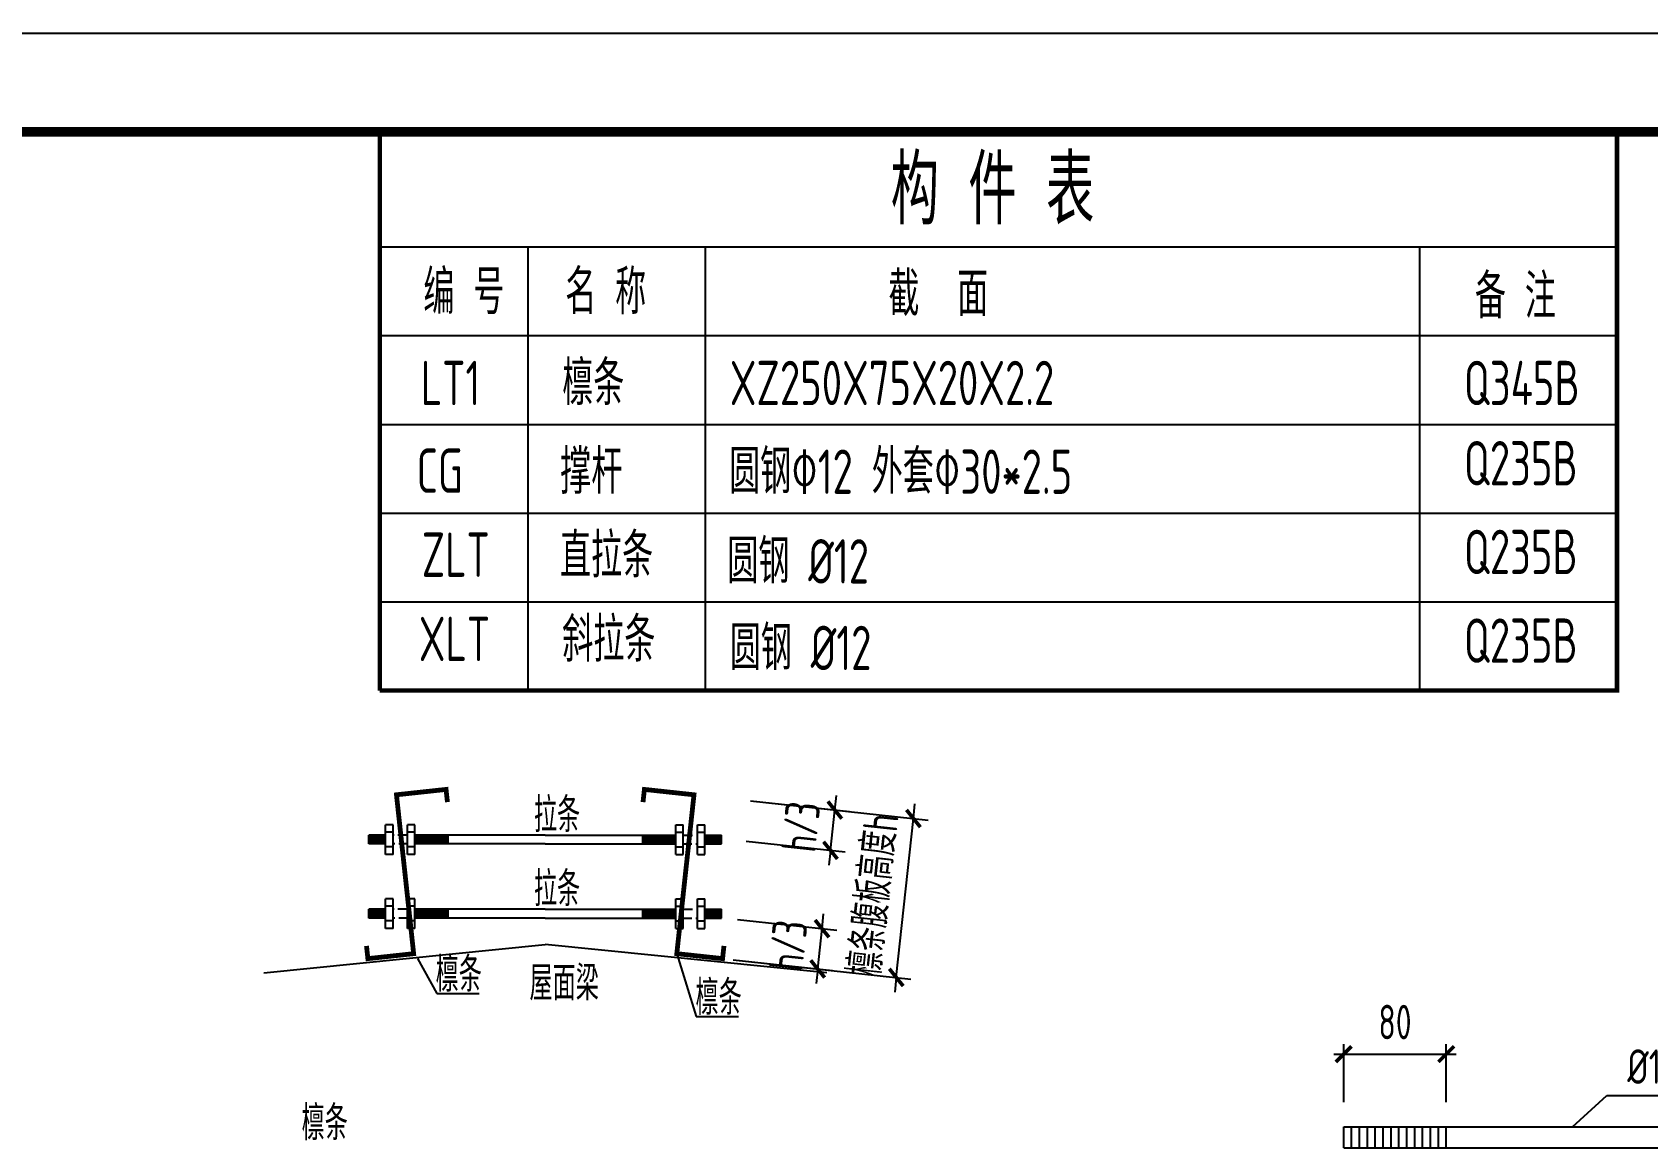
# Model space of a CAD drawing. Extents: x 297659 to 993057, y 192802 to 252212.
# Drawn here: x 899786 to 916171, y 223557 to 234832 of the extents above; entities that cross this region are included whole.
import ezdxf
from ezdxf.enums import TextEntityAlignment as Align

# ---------------------------------------------------------------- set-up
doc = ezdxf.new("R2010")
doc.units = 0
doc.header["$LTSCALE"] = 1000
doc.linetypes.add('DOTE', pattern=[2.42, 2, -0.2, 0.02, -0.2])
doc.layers.get('0').update_dxf_attribs({"linetype": 'CONTINUOUS'})
doc.layers.get('DEFPOINTS').update_dxf_attribs({"linetype": 'CONTINUOUS'})
for name, color, linetype in [('BEAM_CON', 4, 'CONTINUOUS'), ('body', 2, 'CONTINUOUS'), ('DIM', 3, 'CONTINUOUS'), ('DOTE', 8, 'DOTE'), ('FRAME', 3, 'CONTINUOUS'), ('NUM', 3, 'CONTINUOUS'), ('PUB_TEXT', 7, 'CONTINUOUS'), ('S_BEAM', 4, 'CONTINUOUS'), ('TEXT', 7, 'CONTINUOUS'), ('THIN', 7, 'CONTINUOUS'), ('填充', 8, 'CONTINUOUS'), ('建筑', 3, 'CONTINUOUS')]:
    doc.layers.add(name, color=color, linetype=linetype)
doc.styles.add('HZ', font='txt.shx', dxfattribs={"width": 0.7, "height": 5, "bigfont": 'a.shx'})
doc.styles.add('TSSD_Dimension', font='tssdeng.shx', dxfattribs={"width": 0.7, "bigfont": 'hztxt.shx'})
doc.styles.add('TSSD_Num', font='Tssdeng.shx', dxfattribs={"width": 0.7, "bigfont": 'hztxt.shx'})
doc.styles.add('TSSD_Rein', font='tssdeng.shx', dxfattribs={"width": 0.7, "bigfont": 'hztxt.shx'})
doc.dimstyles.new('TSSD_100_100', dxfattribs={"dimtxt": 350, "dimasz": 150, "dimexe": 100, "dimexo": 250, "dimgap": 150, "dimtad": 1, "dimdec": 0, "dimzin": 0, "dimdsep": 46, "dimtxsty": 'TSSD_Dimension', "dimblk": 'ARCHTICK', "dimcen": 0, "dimdle": 100, "dimclrd": 3, "dimclre": 3, "dimclrt": 7, "dimadec": 0, "dimazin": 0, "dimtfac": 1, "dimtdec": 0, "dimtix": 1, "dimtmove": 2, "dimatfit": 3, "dimfxl": 100, "dimtolj": 1, "dimtzin": 0, "dimarcsym": 0})
doc.dimstyles.new('TSSD_100_100$0', dxfattribs={"dimtxt": 350, "dimasz": 100, "dimexe": 100, "dimexo": 250, "dimgap": 100, "dimtad": 1, "dimdec": 0, "dimzin": 0, "dimdsep": 46, "dimtxsty": 'TSSD_Rein', "dimblk": 'ARCHTICK', "dimcen": 0, "dimdle": 100, "dimclrt": 7, "dimadec": 0, "dimazin": 0, "dimtfac": 1, "dimtdec": 0, "dimtix": 1, "dimtmove": 2, "dimatfit": 3, "dimfxl": 100, "dimtolj": 1, "dimtzin": 0, "dimarcsym": 0})

# ---------------------------------------------------------------- blocks, each defined once
blk = doc.blocks.new('A$C2F0C53E4')
at = {"layer": 'FRAME'}
for points in [[(10, 42010, 20, 20, 0), (10, 10, 20, 20, 0), (59410, 10, 20, 20, 0), (59410, 42010, 20, 20, 0)], [(2510, 41010, 100, 100, 0), (2510, 1010, 100, 100, 0), (58410, 1010, 100, 100, 0), (58410, 41010, 100, 100, 0)]]:
    blk.add_lwpolyline(points, format="xyseb", close=True, dxfattribs=at)
blk = doc.blocks.new('_ARCHTICK')
at = {"color": 0}
blk.add_lwpolyline([(-0.53, -0.53, 0.25, 0.25, 0), (0.53, 0.53, 0.5, 0.5, 0)], format="xyseb", dxfattribs=at)
blk = doc.blocks.new('*D289')
at = {"layer": 'DEFPOINTS', "color": 0}
for p in [(906821, 227062), (908723, 226856), (906647, 225450)]:
    blk.add_point(p, dxfattribs=at)
at = {"layer": 'DIM', "color": 70, "lineweight": -2}
for p, q in [((907070, 227035), (908872, 226840)), ((908723, 226856), (908739, 227005)), ((908549, 225244), (908723, 226856)), ((906896, 225423), (908698, 225228)), ((908549, 225244), (908533, 225095))]:
    blk.add_line(p, q, dxfattribs=at)
at = {"layer": 'DIM', "color": 70, "lineweight": -2, "xscale": 150, "yscale": 150, "zscale": 150}
for p, rotation in [((908723, 226856), 263.828177902901), ((908549, 225244), 83.82817790290098)]:
    blk.add_blockref('_ARCHTICK', p, dxfattribs=dict(at, rotation=rotation))
at = {"layer": 'DIM', "color": 7, "insert": (908313, 226085), "char_height": 350, "attachment_point": 5, "rotation": 83.8282, "style": 'TSSD_Dimension'}
blk.add_mtext('\\A1;檩条腹板高度h', dxfattribs=at)
blk = doc.blocks.new('*D290')
at = {"layer": 'DEFPOINTS', "color": 0}
for p in [(906691, 225859), (907796, 225739), (906647, 225450)]:
    blk.add_point(p, dxfattribs=at)
at = {"layer": 'DIM', "color": 70, "lineweight": -2}
for p, q in [((906940, 225832), (907945, 225723)), ((907796, 225739), (907812, 225888)), ((907752, 225330), (907796, 225739)), ((906896, 225423), (907901, 225314)), ((907752, 225330), (907736, 225181))]:
    blk.add_line(p, q, dxfattribs=at)
at = {"layer": 'DIM', "color": 70, "lineweight": -2, "xscale": 150, "yscale": 150, "zscale": 150}
for p, rotation in [((907796, 225739), 263.828177902897), ((907752, 225330), 83.828177902897)]:
    blk.add_blockref('_ARCHTICK', p, dxfattribs=dict(at, rotation=rotation))
at = {"layer": 'DIM', "color": 7, "insert": (907451, 225570), "char_height": 350, "attachment_point": 5, "rotation": 83.8282, "style": 'TSSD_Dimension'}
blk.add_mtext('\\A1;h/3', dxfattribs=at)
blk = doc.blocks.new('*D291')
at = {"layer": 'DEFPOINTS', "color": 0}
for p in [(906821, 227062), (907926, 226942), (906777, 226653)]:
    blk.add_point(p, dxfattribs=at)
at = {"layer": 'DIM', "color": 70, "lineweight": -2}
for p, q in [((907070, 227035), (908075, 226926)), ((907882, 226533), (907926, 226942)), ((907926, 226942), (907942, 227091)), ((907026, 226626), (908031, 226517)), ((907882, 226533), (907866, 226384))]:
    blk.add_line(p, q, dxfattribs=at)
at = {"layer": 'DIM', "color": 70, "lineweight": -2, "xscale": 150, "yscale": 150, "zscale": 150}
for p, rotation in [((907926, 226942), 263.8281779029026), ((907882, 226533), 83.8281779029026)]:
    blk.add_blockref('_ARCHTICK', p, dxfattribs=dict(at, rotation=rotation))
at = {"layer": 'DIM', "color": 7, "insert": (907581, 226773), "char_height": 350, "attachment_point": 5, "rotation": 83.8282, "style": 'TSSD_Dimension'}
blk.add_mtext('\\A1;h/3', dxfattribs=at)
blk = doc.blocks.new('*D304')
at = {"layer": 'DEFPOINTS', "color": 0}
for p in [(1136214, 256395), (1135174, 255658), (1136214, 255658)]:
    blk.add_point(p, dxfattribs=at)
at = {"layer": 'DIM', "color": 3, "lineweight": -2}
for p, q in [((1135174, 255908), (1135174, 256495)), ((1136214, 255908), (1136214, 256495)), ((1135074, 256395), (1136314, 256395))]:
    blk.add_line(p, q, dxfattribs=at)
at = {"layer": 'DIM', "color": 3, "lineweight": -2, "xscale": 150, "yscale": 150, "zscale": 150, "rotation": 180}
blk.add_blockref('_ARCHTICK', (1135174, 256395), dxfattribs=at)
at = {"layer": 'DIM', "color": 3, "lineweight": -2, "xscale": 150, "yscale": 150, "zscale": 150}
blk.add_blockref('_ARCHTICK', (1136214, 256395), dxfattribs=at)
at = {"layer": 'DIM', "color": 7, "insert": (1135694, 256720), "char_height": 350, "attachment_point": 5, "style": 'TSSD_Dimension'}
blk.add_mtext('\\A1;80', dxfattribs=at)
blk = doc.blocks.new('*D305')
at = {"layer": 'DEFPOINTS', "color": 0}
for p in [(1128919, 255359), (1136214, 255445), (1136214, 254414)]:
    blk.add_point(p, dxfattribs=at)
at = {"layer": 'DIM', "color": 3, "lineweight": -2}
for p, q in [((1136214, 255195), (1136214, 254314)), ((1128919, 255109), (1128919, 254314)), ((1128819, 254414), (1136314, 254414))]:
    blk.add_line(p, q, dxfattribs=at)
at = {"layer": 'DIM', "color": 3, "lineweight": -2, "xscale": 150, "yscale": 150, "zscale": 150, "rotation": 180}
blk.add_blockref('_ARCHTICK', (1128919, 254414), dxfattribs=at)
at = {"layer": 'DIM', "color": 3, "lineweight": -2, "xscale": 150, "yscale": 150, "zscale": 150}
blk.add_blockref('_ARCHTICK', (1136214, 254414), dxfattribs=at)
at = {"layer": 'DIM', "color": 7, "insert": (1132566, 254739), "char_height": 350, "attachment_point": 5, "style": 'TSSD_Dimension'}
blk.add_mtext('\\A1;L', dxfattribs=at)
blk = doc.blocks.new('*D306')
at = {"layer": 'DEFPOINTS', "color": 0}
for p in [(1129959, 256395), (1128919, 255658), (1129959, 255658)]:
    blk.add_point(p, dxfattribs=at)
at = {"layer": 'DIM', "color": 3, "lineweight": -2}
for p, q in [((1128919, 255908), (1128919, 256495)), ((1129959, 255908), (1129959, 256495)), ((1128819, 256395), (1130059, 256395))]:
    blk.add_line(p, q, dxfattribs=at)
at = {"layer": 'DIM', "color": 3, "lineweight": -2, "xscale": 150, "yscale": 150, "zscale": 150, "rotation": 180}
blk.add_blockref('_ARCHTICK', (1128919, 256395), dxfattribs=at)
at = {"layer": 'DIM', "color": 3, "lineweight": -2, "xscale": 150, "yscale": 150, "zscale": 150}
blk.add_blockref('_ARCHTICK', (1129959, 256395), dxfattribs=at)
at = {"layer": 'DIM', "color": 7, "insert": (1129439, 256720), "char_height": 350, "attachment_point": 5, "style": 'TSSD_Dimension'}
blk.add_mtext('\\A1;80', dxfattribs=at)
blk = doc.blocks.new('*D301')
at = {"layer": 'DEFPOINTS', "color": 0}
for p in [(1129245, 265980), (1135346, 266066), (1135346, 265376)]:
    blk.add_point(p, dxfattribs=at)
at = {"layer": 'DIM', "color": 3, "lineweight": -2}
for p, q in [((1135346, 265816), (1135346, 265276)), ((1129245, 265730), (1129245, 265276)), ((1129145, 265376), (1135446, 265376))]:
    blk.add_line(p, q, dxfattribs=at)
at = {"layer": 'DIM', "color": 3, "lineweight": -2, "xscale": 150, "yscale": 150, "zscale": 150, "rotation": 180}
blk.add_blockref('_ARCHTICK', (1129245, 265376), dxfattribs=at)
at = {"layer": 'DIM', "color": 3, "lineweight": -2, "xscale": 150, "yscale": 150, "zscale": 150}
blk.add_blockref('_ARCHTICK', (1135346, 265376), dxfattribs=at)
at = {"layer": 'DIM', "color": 7, "insert": (1132295, 265701), "char_height": 350, "attachment_point": 5, "style": 'TSSD_Dimension'}
blk.add_mtext('\\A1;L', dxfattribs=at)
blk = doc.blocks.new('*D302')
at = {"layer": 'DEFPOINTS', "color": 0}
for p in [(1130285, 267016), (1129245, 266279), (1130285, 266279)]:
    blk.add_point(p, dxfattribs=at)
at = {"layer": 'DIM', "color": 3, "lineweight": -2}
for p, q in [((1129245, 266529), (1129245, 267116)), ((1130285, 266529), (1130285, 267116)), ((1129145, 267016), (1130385, 267016))]:
    blk.add_line(p, q, dxfattribs=at)
at = {"layer": 'DIM', "color": 3, "lineweight": -2, "xscale": 150, "yscale": 150, "zscale": 150, "rotation": 180}
blk.add_blockref('_ARCHTICK', (1129245, 267016), dxfattribs=at)
at = {"layer": 'DIM', "color": 3, "lineweight": -2, "xscale": 150, "yscale": 150, "zscale": 150}
blk.add_blockref('_ARCHTICK', (1130285, 267016), dxfattribs=at)
at = {"layer": 'DIM', "color": 7, "insert": (1129765, 267341), "char_height": 350, "attachment_point": 5, "style": 'TSSD_Dimension'}
blk.add_mtext('\\A1;80', dxfattribs=at)
blk = doc.blocks.new('*D303')
at = {"layer": 'DEFPOINTS', "color": 0}
for p in [(1135346, 267016), (1134306, 266279), (1135346, 266279)]:
    blk.add_point(p, dxfattribs=at)
at = {"layer": 'DIM', "color": 3, "lineweight": -2}
for p, q in [((1134306, 266529), (1134306, 267116)), ((1135346, 266529), (1135346, 267116)), ((1134206, 267016), (1135446, 267016))]:
    blk.add_line(p, q, dxfattribs=at)
at = {"layer": 'DIM', "color": 3, "lineweight": -2, "xscale": 150, "yscale": 150, "zscale": 150, "rotation": 180}
blk.add_blockref('_ARCHTICK', (1134306, 267016), dxfattribs=at)
at = {"layer": 'DIM', "color": 3, "lineweight": -2, "xscale": 150, "yscale": 150, "zscale": 150}
blk.add_blockref('_ARCHTICK', (1135346, 267016), dxfattribs=at)
at = {"layer": 'DIM', "color": 7, "insert": (1134826, 267341), "char_height": 350, "attachment_point": 5, "style": 'TSSD_Dimension'}
blk.add_mtext('\\A1;80', dxfattribs=at)
blk = doc.blocks.new('A$C3E6C2ADB')
at = {"layer": 'BEAM_CON'}
for p, q in [((3399.3, 9222.1), (3041.3, 8871.6)), ((3348.3, 9244.4), (3314.2, 9211.1)), ((3314.2, 9211.1), (3455.9, 9066.5)), ((3517.6, 9338.1), (3399.3, 9222.1)), ((3428.3, 9250.6), (3506.8, 9170.5)), ((3458.1, 9279.7), (3536.5, 9199.7)), ((3458.1, 9279.7), (3536.5, 9199.7)), ((3458.1, 9279.7), (3536.5, 9199.7)), ((3596.1, 9258), (3477.7, 9142.1)), ((3487.9, 9308.9), (3566.3, 9228.8)), ((3487.9, 9308.9), (3566.3, 9228.8)), ((3517.6, 9338.1), (3596.1, 9258)), ((3124.1, 8883), (3124.1, 9163.7)), ((3142.3, 8883), (3142.3, 9164.3)), ((3213.2, 8883), (3477.7, 9142.1)), ((3249.7, 9075.7), (3328.1, 8995.6)), ((3279.5, 9104.8), (3357.9, 9024.7)), ((3441, 9051.9), (3406.9, 9018.6)), ((3489.9, 9099.8), (3455.9, 9066.5)), ((1129.2, 8883), (3410.9, 8883)), ((3053, 8883), (1228.3, 7096.1)), ((3213.2, 8883), (1306.7, 7016.1)), ((2767.1, 8966.4), (3517.5, 8966.4)), ((2767.1, 8883), (2767.1, 8966.4)), ((2844.5, 8825.2), (2844.5, 8883)), ((2987.6, 8825.2), (2987.6, 8883)), ((3410.9, 8966.4), (3410.9, 8845.5)), ((3410.9, 8883), (5225, 8883)), ((3517.5, 8883), (3517.5, 8966.4)), ((2844.5, 8825.2), (2987.6, 8825.2)), ((1129.2, 8245.8), (5225, 8245.8))]:
    blk.add_line(p, q, dxfattribs=at)
at = {"layer": 'BEAM_CON', "elevation": -82}
blk.add_lwpolyline([(3299.4, 9196.5), (3265.3, 9163.2), (3406.9, 9018.6)], dxfattribs=at)
blk.add_lwpolyline([(3348.3, 9244.4, -0.4142136), (3377.7, 9244.1), (3490.2, 9129.3, -0.4142136), (3489.9, 9099.8)], format="xyb", dxfattribs=at)
at = {"layer": 'BEAM_CON'}
for centre, radius, start, end in [((3313.9, 9181.6), 20.8, 44.40063, 134.40063), ((3142.3, 8883), 281.2, 17.23529, 162.76471), ((3426.4, 9066.8), 20.8, 314.40063, 44.40063)]:
    blk.add_arc(centre, radius, start, end, dxfattribs=at)
at = {"layer": 'DOTE'}
blk.add_line((3552.3, 9302.6), (1279.9, 7077.3), dxfattribs=at)
at = {"layer": 'NUM'}
for p, q in [((4812, 11318), (2887.8, 11318)), ((5281.1, 5457.4), (426.3, 5457.4)), ((4324.4, 0), (2900.4, 0))]:
    blk.add_line(p, q, dxfattribs=at)
at = {"layer": 'NUM', "const_width": 70}
for points in [[(4812, 11417.7), (2887.8, 11417.7)], [(5281.1, 5557.2), (426.3, 5557.2)], [(4324.4, 99.8), (2900.4, 99.8)]]:
    blk.add_lwpolyline(points, dxfattribs=at)
at = {"layer": 'TEXT'}
for p, q in [((2747.6, 13715.9), (3093.2, 14031.3)), ((3093.2, 14031.3), (3851.2, 14031.3)), ((2687.4, 9547.1), (1725.6, 9547.1)), ((3053.5, 9057.3), (2687.4, 9547.1)), ((3905, 8862.9), (4220.2, 9534.4)), ((4220.2, 9534.4), (5215.2, 9534.4)), ((4131.2, 8245.8), (4592, 7555.4)), ((4592, 7555.4), (5218.6, 7555.4)), ((1763.6, 7463.4), (2097, 6939.4)), ((2097, 6939.4), (4055.2, 6939.4)), ((1651.4, 3363.7), (2158.3, 3904.6)), ((2158.3, 3904.6), (5388, 3904.6))]:
    blk.add_line(p, q, dxfattribs=at)
at = {"layer": 'THIN', "ltscale": 0.5, "elevation": -82}
for points in [[(1129.2, 7965.8), (1129.2, 8434.4), (909.2, 8504.4), (1349.2, 8624.4), (1129.2, 8694.4), (1129.2, 9163)], [(5225, 7965.8), (5225, 8434.4), (5005, 8504.4), (5445, 8624.4), (5225, 8694.4), (5225, 9163)], [(1341.7, 6980.3), (1277.7, 7045.7), (1254.6, 7034), (1280.4, 7078.2), (1257.3, 7066.5), (1193.3, 7131.9)]]:
    blk.add_lwpolyline(points, dxfattribs=at)
at = {"layer": '建筑'}
for p, q in [((425.6, 13715.9), (6526.5, 13715.9)), ((425.6, 13502.6), (425.6, 13715.9)), ((505.6, 13502.6), (505.6, 13715.9)), ((505.6, 13502.6), (505.6, 13715.9)), ((585.6, 13502.6), (585.6, 13715.9)), ((585.6, 13502.6), (585.6, 13715.9)), ((665.6, 13502.6), (665.6, 13715.9)), ((665.6, 13502.6), (665.6, 13715.9)), ((745.6, 13502.6), (745.6, 13715.9)), ((745.6, 13502.6), (745.6, 13715.9)), ((825.6, 13502.6), (825.6, 13715.9)), ((825.6, 13502.6), (825.6, 13715.9)), ((905.6, 13502.6), (905.6, 13715.9)), ((905.6, 13502.6), (905.6, 13715.9)), ((985.6, 13502.6), (985.6, 13715.9)), ((985.6, 13502.6), (985.6, 13715.9)), ((1065.6, 13502.6), (1065.6, 13715.9)), ((1065.6, 13502.6), (1065.6, 13715.9)), ((1065.6, 13502.6), (1065.6, 13715.9)), ((1145.6, 13502.6), (1145.6, 13715.9)), ((1145.6, 13502.6), (1145.6, 13715.9)), ((1225.6, 13502.6), (1225.6, 13715.9)), ((1225.6, 13502.6), (1225.6, 13715.9)), ((1305.6, 13502.6), (1305.6, 13715.9)), ((1305.6, 13502.6), (1305.6, 13715.9)), ((1385.6, 13502.6), (1385.6, 13715.9)), ((1385.6, 13502.6), (1385.6, 13715.9)), ((1465.6, 13502.6), (1465.6, 13715.9)), ((1465.6, 13502.6), (1465.6, 13715.9)), ((5486.5, 13502.6), (5486.5, 13715.9)), ((5486.5, 13502.6), (5486.5, 13715.9)), ((5566.5, 13502.6), (5566.5, 13715.9)), ((5566.5, 13502.6), (5566.5, 13715.9)), ((5646.5, 13502.6), (5646.5, 13715.9)), ((5646.5, 13502.6), (5646.5, 13715.9)), ((5726.5, 13502.6), (5726.5, 13715.9)), ((5726.5, 13502.6), (5726.5, 13715.9)), ((5806.5, 13502.6), (5806.5, 13715.9)), ((5806.5, 13502.6), (5806.5, 13715.9)), ((5886.5, 13502.6), (5886.5, 13715.9)), ((5886.5, 13502.6), (5886.5, 13715.9)), ((5886.5, 13502.6), (5886.5, 13715.9)), ((5966.5, 13502.6), (5966.5, 13715.9)), ((5966.5, 13502.6), (5966.5, 13715.9)), ((6046.5, 13502.6), (6046.5, 13715.9)), ((6046.5, 13502.6), (6046.5, 13715.9)), ((6126.5, 13502.6), (6126.5, 13715.9)), ((6126.5, 13502.6), (6126.5, 13715.9)), ((6206.5, 13502.6), (6206.5, 13715.9)), ((6206.5, 13502.6), (6206.5, 13715.9)), ((6286.5, 13502.6), (6286.5, 13715.9)), ((6286.5, 13502.6), (6286.5, 13715.9)), ((6366.5, 13502.6), (6366.5, 13715.9)), ((6366.5, 13502.6), (6366.5, 13715.9)), ((6446.5, 13502.6), (6446.5, 13715.9)), ((6446.5, 13502.6), (6446.5, 13715.9)), ((6526.5, 13502.6), (6526.5, 13715.9)), ((425.6, 13502.6), (6526.5, 13502.6))]:
    blk.add_line(p, q, dxfattribs=at)
at = {"layer": '建筑', "linetype": 'Continuous'}
for p, q in [((1140, 3094.7), (1140, 3363.7)), ((1140, 3363.7), (6200.6, 3363.7)), ((6354.7, 3363.7), (2581.4, 3363.7)), ((6354.7, 3094.7), (6354.7, 3363.7)), ((6354.7, 3269.2), (1140, 3269.2)), ((100, 3094.7), (7394.7, 3094.7)), ((100, 2881.3), (100, 3094.7)), ((180, 2881.3), (180, 3094.7)), ((180, 2881.3), (180, 3094.7)), ((260, 2881.3), (260, 3094.7)), ((260, 2881.3), (260, 3094.7)), ((340, 2881.3), (340, 3094.7)), ((340, 2881.3), (340, 3094.7)), ((420, 2881.3), (420, 3094.7)), ((420, 2881.3), (420, 3094.7)), ((500, 2881.3), (500, 3094.7)), ((500, 2881.3), (500, 3094.7)), ((580, 2881.3), (580, 3094.7)), ((580, 2881.3), (580, 3094.7)), ((660, 2881.3), (660, 3094.7)), ((660, 2881.3), (660, 3094.7)), ((740, 2881.3), (740, 3094.7)), ((740, 2881.3), (740, 3094.7)), ((740, 2881.3), (740, 3094.7)), ((820, 2881.3), (820, 3094.7)), ((820, 2881.3), (820, 3094.7)), ((900, 2881.3), (900, 3094.7)), ((900, 2881.3), (900, 3094.7)), ((980, 2881.3), (980, 3094.7)), ((980, 2881.3), (980, 3094.7)), ((1060, 2881.3), (1060, 3094.7)), ((1060, 2881.3), (1060, 3094.7)), ((1140, 2881.3), (1140, 3094.7)), ((1140, 2881.3), (1140, 3094.7)), ((6354.7, 2881.3), (6354.7, 3094.7)), ((6354.7, 2881.3), (6354.7, 3094.7)), ((6434.7, 2881.3), (6434.7, 3094.7)), ((6434.7, 2881.3), (6434.7, 3094.7)), ((6514.7, 2881.3), (6514.7, 3094.7)), ((6514.7, 2881.3), (6514.7, 3094.7)), ((6594.7, 2881.3), (6594.7, 3094.7)), ((6594.7, 2881.3), (6594.7, 3094.7)), ((6674.7, 2881.3), (6674.7, 3094.7)), ((6674.7, 2881.3), (6674.7, 3094.7)), ((6754.7, 2881.3), (6754.7, 3094.7)), ((6754.7, 2881.3), (6754.7, 3094.7)), ((6754.7, 2881.3), (6754.7, 3094.7)), ((6834.7, 2881.3), (6834.7, 3094.7)), ((6834.7, 2881.3), (6834.7, 3094.7)), ((6914.7, 2881.3), (6914.7, 3094.7)), ((6914.7, 2881.3), (6914.7, 3094.7)), ((6994.7, 2881.3), (6994.7, 3094.7)), ((6994.7, 2881.3), (6994.7, 3094.7)), ((7074.7, 2881.3), (7074.7, 3094.7)), ((7074.7, 2881.3), (7074.7, 3094.7)), ((7154.7, 2881.3), (7154.7, 3094.7)), ((7154.7, 2881.3), (7154.7, 3094.7)), ((7234.7, 2881.3), (7234.7, 3094.7)), ((7234.7, 2881.3), (7234.7, 3094.7)), ((7314.7, 2881.3), (7314.7, 3094.7)), ((7314.7, 2881.3), (7314.7, 3094.7)), ((7394.7, 2881.3), (7394.7, 3094.7)), ((100, 2881.3), (7394.7, 2881.3)), ((1140, 2881.3), (1140, 2612.3)), ((6354.7, 2881.3), (6354.7, 2612.3)), ((6354.7, 2715.9), (1140, 2715.9)), ((1140, 2612.3), (6200.6, 2612.3)), ((6354.7, 2612.3), (2581.4, 2612.3))]:
    blk.add_line(p, q, dxfattribs=at)
at = {"layer": 'NUM', "style": 'TSSD_Dimension', "width": 0.7}
for s, p in [('直拉条', (3863.6, 12001.6)), ('斜拉杆与檩条连接图', (2720, 6141)), ('撑杆', (3607.8, 683.6))]:
    blk.add_text(s, height=700, dxfattribs=at).set_placement(p, align=Align.MIDDLE)
at = {"layer": 'TEXT'}
for s, height, style, width, p in [('%%C12', 350, 'TSSD_Rein', 0.75, (3302.9, 14150.3)), ('楔形垫圈', 350, 'TSSD_Rein', 0.75, (1691.9, 9564.2)), ('檩条腹板', 350, 'TSSD_Rein', 0.75, (4265.5, 9556)), ('檩条', 300, 'TSSD_Dimension', 0.7, (4657.2, 7605)), ('斜拉条(%%C12圆钢)', 300, 'TSSD_Dimension', 0.7, (2287.8, 7016.3)), ('撑杆 \x8212 外套\x8230*2.5', 350, 'TSSD_Rein', 0.75, (2316.3, 3973.6))]:
    blk.add_text(s, height=height, dxfattribs=dict(at, style=style, width=width)).set_placement(p)
at = {"layer": 'DIM'}
for base, p1, p2, text, picture, middle in [((1465.6, 14452.4), (425.6, 13715.9), (1465.6, 13715.9), '80', '*D302', (945.6, 14777.4)), ((6526.5, 14452.4), (5486.5, 13715.9), (6526.5, 13715.9), '80', '*D303', (6006.5, 14777.4)), ((6526.5, 12812.3), (425.6, 13416.3), (6526.5, 13502.6), 'L', '*D301', (3476, 13137.3)), ((1140, 3831.2), (100, 3094.7), (1140, 3094.7), '80', '*D306', (620, 4156.2)), ((7394.7, 3831.2), (6354.7, 3094.7), (7394.7, 3094.7), '80', '*D304', (6874.7, 4156.2)), ((7394.7, 1850.8), (100, 2795.1), (7394.7, 2881.3), 'L', '*D305', (3747.4, 2175.8))]:
    dim = blk.add_linear_dim(base=base, p1=p1, p2=p2, text=text, dimstyle='TSSD_100_100', dxfattribs=at)
    dim.commit()
    dim.dimension.update_dxf_attribs({"geometry": picture, "text_midpoint": middle, "insert": (-1128819.1, -252563.5)})

msp = doc.modelspace()

# ---------------------------------------------------------------- linework, layer by layer
at = {"layer": 'body'}
for p, q in [((903369.786, 226492.57), (903369.786, 226793.075)), ((903444.912, 226793.075), (903369.786, 226793.075)), ((903444.912, 226492.57), (903444.912, 226793.075)), ((903664.985, 226793.075), (903589.859, 226793.075)), ((903589.859, 226492.57), (903589.859, 226793.075)), ((903664.985, 226492.57), (903664.985, 226793.075)), ((906311.901, 226492.57), (906311.901, 226793.075)), ((906311.901, 226793.075), (906387.027, 226793.075)), ((906387.027, 226492.57), (906387.027, 226793.075)), ((906531.974, 226793.075), (906607.1, 226793.075)), ((906531.974, 226492.57), (906531.974, 226793.075)), ((906607.1, 226492.57), (906607.1, 226793.075)), ((903200.752, 226597.747), (903200.752, 226687.898)), ((903369.786, 226687.898), (903200.752, 226687.898)), ((903219.534, 226597.747), (903219.534, 226687.898)), ((903238.315, 226597.747), (903238.315, 226687.898)), ((903257.097, 226597.747), (903257.097, 226687.898)), ((903275.878, 226597.747), (903275.878, 226687.898)), ((903294.66, 226597.747), (903294.66, 226687.898)), ((903313.441, 226597.747), (903313.441, 226687.898)), ((903332.223, 226597.747), (903332.223, 226687.898)), ((903351.004, 226597.747), (903351.004, 226687.898)), ((903444.912, 226717.949), (903369.786, 226717.949)), ((903455.494, 226687.898), (903444.912, 226687.898)), ((903455.494, 226687.898), (903444.912, 226687.898)), ((903589.859, 226687.898), (903493.247, 226687.898)), ((903664.985, 226717.949), (903589.859, 226717.949)), ((904988.443, 226687.898), (903664.985, 226687.898)), ((903756.094, 226687.898), (903664.985, 226687.898)), ((903680.968, 226687.898), (903680.968, 226597.747)), ((903699.749, 226687.898), (903699.749, 226597.747)), ((903718.531, 226687.898), (903718.531, 226597.747)), ((903737.312, 226687.898), (903737.312, 226597.747)), ((903756.094, 226687.898), (903756.094, 226597.747)), ((903774.876, 226687.898), (903774.876, 226597.747)), ((903793.657, 226687.898), (903793.657, 226597.747)), ((903812.439, 226687.898), (903812.439, 226597.747)), ((903831.22, 226687.898), (903831.22, 226597.747)), ((903850.002, 226687.898), (903850.002, 226597.747)), ((903868.783, 226687.898), (903868.783, 226597.747)), ((903887.565, 226687.898), (903887.565, 226597.747)), ((903906.346, 226687.898), (903906.346, 226597.747)), ((903925.128, 226687.898), (903925.128, 226597.747)), ((903943.909, 226687.898), (903943.909, 226597.747)), ((903962.691, 226687.898), (903962.691, 226597.747)), ((903981.472, 226687.898), (903981.472, 226597.747)), ((904000.254, 226687.898), (904000.254, 226597.747)), ((904988.443, 226687.898), (906311.901, 226687.898)), ((905976.632, 226687.898), (905976.632, 226597.747)), ((905995.413, 226687.898), (905995.413, 226597.747)), ((906014.195, 226687.898), (906014.195, 226597.747)), ((906032.976, 226687.898), (906032.976, 226597.747)), ((906051.758, 226687.898), (906051.758, 226597.747)), ((906070.539, 226687.898), (906070.539, 226597.747)), ((906089.321, 226687.898), (906089.321, 226597.747)), ((906108.102, 226687.898), (906108.102, 226597.747)), ((906126.884, 226687.898), (906126.884, 226597.747)), ((906145.665, 226687.898), (906145.665, 226597.747)), ((906164.447, 226687.898), (906164.447, 226597.747)), ((906183.228, 226687.898), (906183.228, 226597.747)), ((906202.01, 226687.898), (906202.01, 226597.747)), ((906220.791, 226687.898), (906220.791, 226597.747)), ((906220.791, 226687.898), (906311.901, 226687.898)), ((906239.573, 226687.898), (906239.573, 226597.747)), ((906258.355, 226687.898), (906258.355, 226597.747)), ((906277.136, 226687.898), (906277.136, 226597.747)), ((906295.918, 226687.898), (906295.918, 226597.747)), ((906311.901, 226717.949), (906387.027, 226717.949)), ((906387.027, 226687.898), (906483.639, 226687.898)), ((906521.391, 226687.898), (906531.974, 226687.898)), ((906521.391, 226687.898), (906531.974, 226687.898)), ((906531.974, 226717.949), (906607.1, 226717.949)), ((906607.1, 226687.898), (906776.133, 226687.898)), ((906625.881, 226597.747), (906625.881, 226687.898)), ((906644.663, 226597.747), (906644.663, 226687.898)), ((906663.444, 226597.747), (906663.444, 226687.898)), ((906682.226, 226597.747), (906682.226, 226687.898)), ((906701.007, 226597.747), (906701.007, 226687.898)), ((906719.789, 226597.747), (906719.789, 226687.898)), ((906738.57, 226597.747), (906738.57, 226687.898)), ((906757.352, 226597.747), (906757.352, 226687.898)), ((906776.133, 226597.747), (906776.133, 226687.898)), ((903369.786, 226597.747), (903200.752, 226597.747)), ((903444.912, 226567.696), (903369.786, 226567.696)), ((903444.912, 226492.57), (903369.786, 226492.57)), ((903462.22, 226597.747), (903444.912, 226597.747)), ((903462.22, 226597.747), (903444.912, 226597.747)), ((903589.859, 226597.747), (903502.308, 226597.747)), ((903664.985, 226567.696), (903589.859, 226567.696)), ((903664.985, 226492.57), (903589.859, 226492.57)), ((904988.443, 226597.747), (903664.985, 226597.747)), ((903756.094, 226597.747), (903664.985, 226597.747)), ((904988.443, 226597.747), (906311.901, 226597.747)), ((906220.791, 226597.747), (906311.901, 226597.747)), ((906311.901, 226567.696), (906387.027, 226567.696)), ((906311.901, 226492.57), (906387.027, 226492.57)), ((906387.027, 226597.747), (906474.577, 226597.747)), ((906514.666, 226597.747), (906531.974, 226597.747)), ((906514.666, 226597.747), (906531.974, 226597.747)), ((906531.974, 226567.696), (906607.1, 226567.696)), ((906531.974, 226492.57), (906607.1, 226492.57)), ((906607.1, 226597.747), (906776.133, 226597.747)), ((903369.786, 225741.426), (903369.786, 226041.93)), ((903444.912, 226041.93), (903369.786, 226041.93)), ((903444.912, 225966.804), (903369.786, 225966.804)), ((903444.912, 225741.426), (903444.912, 226041.93)), ((903664.985, 226041.93), (903589.859, 226041.93)), ((903589.859, 225741.426), (903589.859, 226041.93)), ((903664.985, 225966.804), (903589.859, 225966.804)), ((903664.985, 225741.426), (903664.985, 226041.93)), ((906311.901, 225741.426), (906311.901, 226041.93)), ((906311.901, 226041.93), (906387.027, 226041.93)), ((906311.901, 225966.804), (906387.027, 225966.804)), ((906387.027, 225741.426), (906387.027, 226041.93)), ((906531.974, 226041.93), (906607.1, 226041.93)), ((906531.974, 225741.426), (906531.974, 226041.93)), ((906531.974, 225966.804), (906607.1, 225966.804)), ((906607.1, 225741.426), (906607.1, 226041.93)), ((903200.752, 225846.602), (903200.752, 225936.754)), ((903369.786, 225936.754), (903200.752, 225936.754)), ((903369.786, 225846.602), (903200.752, 225846.602)), ((903219.534, 225846.602), (903219.534, 225936.754)), ((903238.315, 225846.602), (903238.315, 225936.754)), ((903257.097, 225846.602), (903257.097, 225936.754)), ((903275.878, 225846.602), (903275.878, 225936.754)), ((903294.66, 225846.602), (903294.66, 225936.754)), ((903313.441, 225846.602), (903313.441, 225936.754)), ((903332.223, 225846.602), (903332.223, 225936.754)), ((903351.004, 225846.602), (903351.004, 225936.754)), ((903444.912, 225816.552), (903369.786, 225816.552)), ((903455.494, 225936.754), (903444.912, 225936.754)), ((903455.494, 225936.754), (903444.912, 225936.754)), ((903462.22, 225846.602), (903444.912, 225846.602)), ((903462.22, 225846.602), (903444.912, 225846.602)), ((903589.859, 225936.754), (903493.247, 225936.754)), ((903589.859, 225846.602), (903502.308, 225846.602)), ((903664.985, 225816.552), (903589.859, 225816.552)), ((904988.443, 225936.754), (903664.985, 225936.754)), ((903756.094, 225936.754), (903664.985, 225936.754)), ((904988.443, 225846.602), (903664.985, 225846.602)), ((903756.094, 225846.602), (903664.985, 225846.602)), ((903680.968, 225936.754), (903680.968, 225846.602)), ((903699.749, 225936.754), (903699.749, 225846.602)), ((903718.531, 225936.754), (903718.531, 225846.602)), ((903737.312, 225936.754), (903737.312, 225846.602)), ((903756.094, 225936.754), (903756.094, 225846.602)), ((903774.876, 225936.754), (903774.876, 225846.602)), ((903793.657, 225936.754), (903793.657, 225846.602)), ((903812.439, 225936.754), (903812.439, 225846.602)), ((903831.22, 225936.754), (903831.22, 225846.602)), ((903850.002, 225936.754), (903850.002, 225846.602)), ((903868.783, 225936.754), (903868.783, 225846.602)), ((903887.565, 225936.754), (903887.565, 225846.602)), ((903906.346, 225936.754), (903906.346, 225846.602)), ((903925.128, 225936.754), (903925.128, 225846.602)), ((903943.909, 225936.754), (903943.909, 225846.602)), ((903962.691, 225936.754), (903962.691, 225846.602)), ((903981.472, 225936.754), (903981.472, 225846.602)), ((904000.254, 225936.754), (904000.254, 225846.602)), ((904988.443, 225936.754), (906311.901, 225936.754)), ((904988.443, 225846.602), (906311.901, 225846.602)), ((905976.632, 225936.754), (905976.632, 225846.602)), ((905995.413, 225936.754), (905995.413, 225846.602)), ((906014.195, 225936.754), (906014.195, 225846.602)), ((906032.976, 225936.754), (906032.976, 225846.602)), ((906051.758, 225936.754), (906051.758, 225846.602)), ((906070.539, 225936.754), (906070.539, 225846.602)), ((906089.321, 225936.754), (906089.321, 225846.602)), ((906108.102, 225936.754), (906108.102, 225846.602)), ((906126.884, 225936.754), (906126.884, 225846.602)), ((906145.665, 225936.754), (906145.665, 225846.602)), ((906164.447, 225936.754), (906164.447, 225846.602)), ((906183.228, 225936.754), (906183.228, 225846.602)), ((906202.01, 225936.754), (906202.01, 225846.602)), ((906220.791, 225936.754), (906220.791, 225846.602)), ((906220.791, 225936.754), (906311.901, 225936.754)), ((906220.791, 225846.602), (906311.901, 225846.602)), ((906239.573, 225936.754), (906239.573, 225846.602)), ((906258.355, 225936.754), (906258.355, 225846.602)), ((906277.136, 225936.754), (906277.136, 225846.602)), ((906295.918, 225936.754), (906295.918, 225846.602)), ((906311.901, 225816.552), (906387.027, 225816.552)), ((906387.027, 225936.754), (906483.639, 225936.754)), ((906387.027, 225846.602), (906474.577, 225846.602)), ((906514.666, 225846.602), (906531.974, 225846.602)), ((906514.666, 225846.602), (906531.974, 225846.602)), ((906521.391, 225936.754), (906531.974, 225936.754)), ((906521.391, 225936.754), (906531.974, 225936.754)), ((906531.974, 225816.552), (906607.1, 225816.552)), ((906607.1, 225936.754), (906776.133, 225936.754)), ((906607.1, 225846.602), (906776.133, 225846.602)), ((906625.881, 225846.602), (906625.881, 225936.754)), ((906644.663, 225846.602), (906644.663, 225936.754)), ((906663.444, 225846.602), (906663.444, 225936.754)), ((906682.226, 225846.602), (906682.226, 225936.754)), ((906701.007, 225846.602), (906701.007, 225936.754)), ((906719.789, 225846.602), (906719.789, 225936.754)), ((906738.57, 225846.602), (906738.57, 225936.754)), ((906757.352, 225846.602), (906757.352, 225936.754)), ((906776.133, 225846.602), (906776.133, 225936.754)), ((903444.912, 225741.426), (903369.786, 225741.426)), ((903664.985, 225741.426), (903589.859, 225741.426)), ((906311.901, 225741.426), (906387.027, 225741.426)), ((906531.974, 225741.426), (906607.1, 225741.426)), ((902133.254, 225290.952), (904988.443, 225577.947)), ((907843.631, 225290.952), (904988.443, 225577.947))]:
    msp.add_line(p, q, dxfattribs=at)
at = {"layer": 'body', "const_width": 48.639}
for points in [[(903996.413, 227022.218), (903982.469, 227151.169), (903479.559, 227096.786), (903653.864, 225484.895), (903189.64, 225434.695), (903175.696, 225563.647)], [(905980.472, 227022.218), (905994.417, 227151.169), (906497.326, 227096.786), (906323.021, 225484.895), (906787.246, 225434.695), (906801.19, 225563.647)]]:
    msp.add_lwpolyline(points, dxfattribs=at)
at = {"layer": 'PUB_TEXT', "linetype": 'Continuous'}
for p, q in [((906323.021, 225484.895), (906520.475, 224847.743, 0)), ((903692.504, 225434.545), (903889.958, 225082.257, 0)), ((903889.958, 225082.257, 0), (904318.402, 225082.257, 0)), ((906520.475, 224847.743, 0), (906948.919, 224847.743, 0))]:
    msp.add_line(p, q, dxfattribs=at)
at = {"layer": 'TEXT'}
for p, q in [((903310.239, 232654.532), (915859.89, 232654.532)), ((904810.331, 232654.532), (904810.331, 228154.532)), ((906610.1, 232654.532), (906610.1, 228154.532)), ((913859.869, 228154.532), (913859.869, 232654.532)), ((903310.239, 231754.532), (915859.89, 231754.532)), ((903310.239, 231754.532), (915859.89, 231754.532)), ((903310.239, 230854.532), (915859.89, 230854.532)), ((903310.239, 229954.532), (915859.89, 229954.532)), ((903310.239, 229054.532), (915859.89, 229054.532)), ((903310.239, 229054.532), (915859.89, 229054.532))]:
    msp.add_line(p, q, dxfattribs=at)
at = {"layer": 'TEXT', "const_width": 45}
for points in [[(915859.89, 233811.708), (903310.239, 233811.708), (903310.239, 228154.532)], [(915859.89, 233773.098), (915859.89, 228154.532)], [(903310.239, 228154.532), (915859.89, 228154.532), (915859.89, 230854.532)]]:
    msp.add_lwpolyline(points, dxfattribs=at)

# ---------------------------------------------------------------- block references
at = {"layer": 'S_BEAM'}
msp.add_blockref('A$C3E6C2ADB', (912661.938, 210013.78), dxfattribs=at)
at = {"layer": '填充'}
msp.add_blockref('A$C2F0C53E4', (869236.971, 192811.708), dxfattribs=at)

# ---------------------------------------------------------------- texts
at = {"layer": 'PUB_TEXT', "linetype": 'Continuous', "style": 'HZ', "width": 0.705882}
for s, p in [('拉条', (904873.58, 226717.986)), ('拉条', (904873.58, 225966.841)), ('檩条', (903876.86, 225098.595)), ('屋面梁', (904828.824, 225010.598)), ('檩条', (906513.156, 224864.081)), ('檩条', (902517.552, 223592.493))]:
    msp.add_text(s, height=350, rotation=0.000148, dxfattribs=at).set_placement(p)
at = {"layer": 'TEXT', "style": 'TSSD_Num', "width": 0.7}
for s, height, p in [('构 件 表', 700, (909525.369, 233268.79)), ('编 号', 450, (904163.072, 232221.775)), ('名 称', 450, (905602.011, 232221.775)), ('截  面', 450, (908975.023, 232200.367)), ('备 注', 450, (914829.077, 232178.77))]:
    msp.add_text(s, height=height, dxfattribs=at).set_placement(p, align=Align.MIDDLE)
for s, p in [('檩条', (905161.05, 231049.383)), ('LT1', (903726.59, 231049.383)), ('XZ250X75X20X2.2', (906860.185, 231049.383)), ('Q345B', (914307.33, 231049.383)), ('CG', (903683.45, 230159.604)), ('撑杆', (905140.551, 230149.383)), ('圆钢\x8212 外套\x8230*2.5', (906853.098, 230149.383)), ('Q235B', (914307.33, 230235.722)), ('ZLT', (903735.693, 229307.629)), ('直拉条', (905138.382, 229300.695)), ('圆钢 %%C12', (906835.265, 229239.807)), ('Q235B', (914307.33, 229335.722)), ('XLT', (903706.127, 228453.259)), ('斜拉条', (905161.106, 228446.325)), ('圆钢 %%C12', (906860.185, 228361.307)), ('Q235B', (914307.33, 228435.722))]:
    msp.add_text(s, height=450, dxfattribs=at).set_placement(p)

# ---------------------------------------------------------------- dimensions: what is measured, and where the dimension line sits
at = {"layer": 'DIM'}
for p1, p2, distance, text, picture, middle in [((906647.128, 225449.847), (906821.434, 227061.738), -1912.791, '檩条腹板高度h', '*D289', (908312.869, 226085.088)), ((906777.218, 226652.85), (906821.434, 227061.738), -1110.938, 'h/3', '*D291', (907580.708, 226772.797)), ((906647.128, 225449.847), (906691.348, 225858.769), -1110.938, 'h/3', '*D290', (907450.621, 225569.812))]:
    dim = msp.add_aligned_dim(p1=p1, p2=p2, distance=distance, text=text, dimstyle='TSSD_100_100$0', override={"dimasz": 150, "dimexe": 150, "dimgap": 150, "dimtxsty": 'TSSD_Dimension', "dimdle": 150, "dimclrd": 70, "dimclre": 70}, dxfattribs=at)
    dim.commit()
    dim.dimension.update_dxf_attribs({"geometry": picture, "text_midpoint": middle})

doc.saveas('drawing.dxf')
